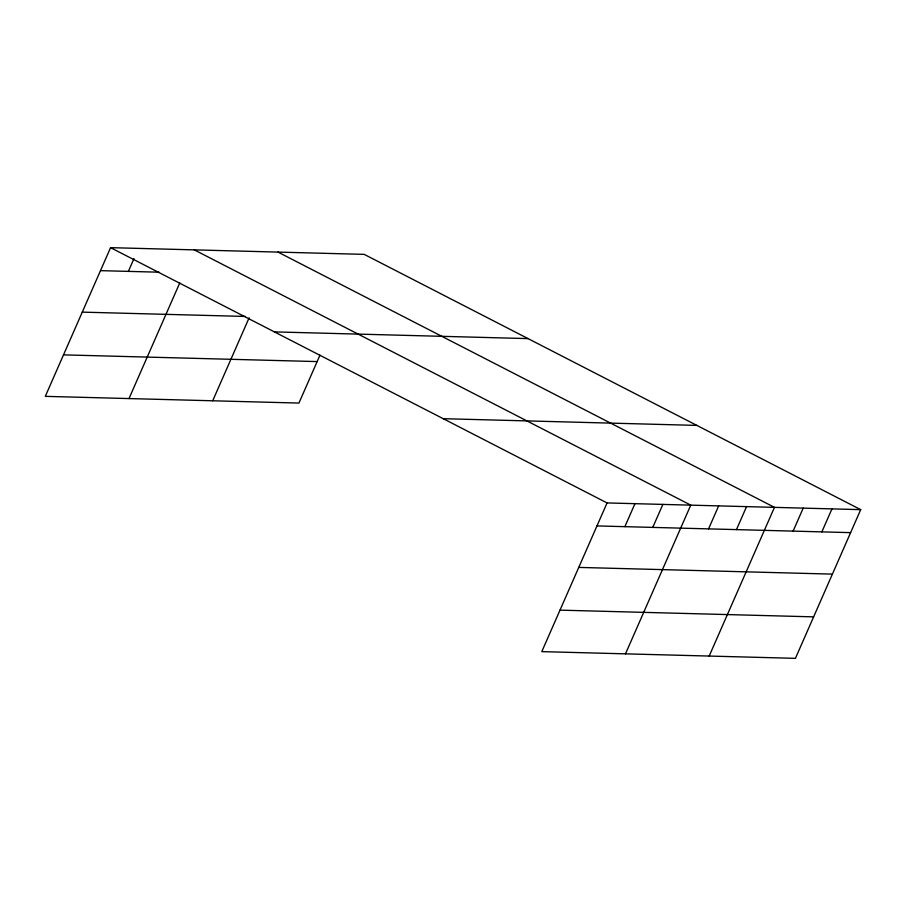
<?xml version="1.0" encoding="UTF-8"?>
<svg xmlns="http://www.w3.org/2000/svg" width="906" height="906" viewBox="0 0 906 906"><rect width="100%" height="100%" fill="white"/><g stroke="black" fill="none" stroke-linecap="round" stroke-linejoin="round"><path stroke-width="1.36" d="M860.7 509.648L607.065 502.932L541.788 651.629L795.423 658.345L860.7 509.648L364.212 254.371L110.577 247.655L45.3 396.352L298.935 403.068L319.988 355.118M128.38 271.381L133.986 258.606M129.003 398.572L179.773 282.921M212.695 400.792L249.105 317.859M624.868 526.658L634.959 503.668M652.773 527.394L662.864 504.404M625.491 653.849L690.768 505.14L194.28 249.863M708.571 528.878L718.662 505.876M736.465 529.614L746.567 506.624M709.183 656.069L774.46 507.36L277.972 252.083M793.112 531.12L803.214 508.119M821.855 531.879L831.957 508.878M100.487 270.645L159.071 272.196M82.276 312.128L245.492 316.454M274.416 331.89L528.051 338.606M63.511 354.869L317.145 361.585M443.227 418.685L696.861 425.401M596.975 525.922L850.609 532.637M578.764 567.405L832.399 574.121M559.999 610.146L813.633 616.861M110.577 247.655L607.065 502.932"/></g></svg>
